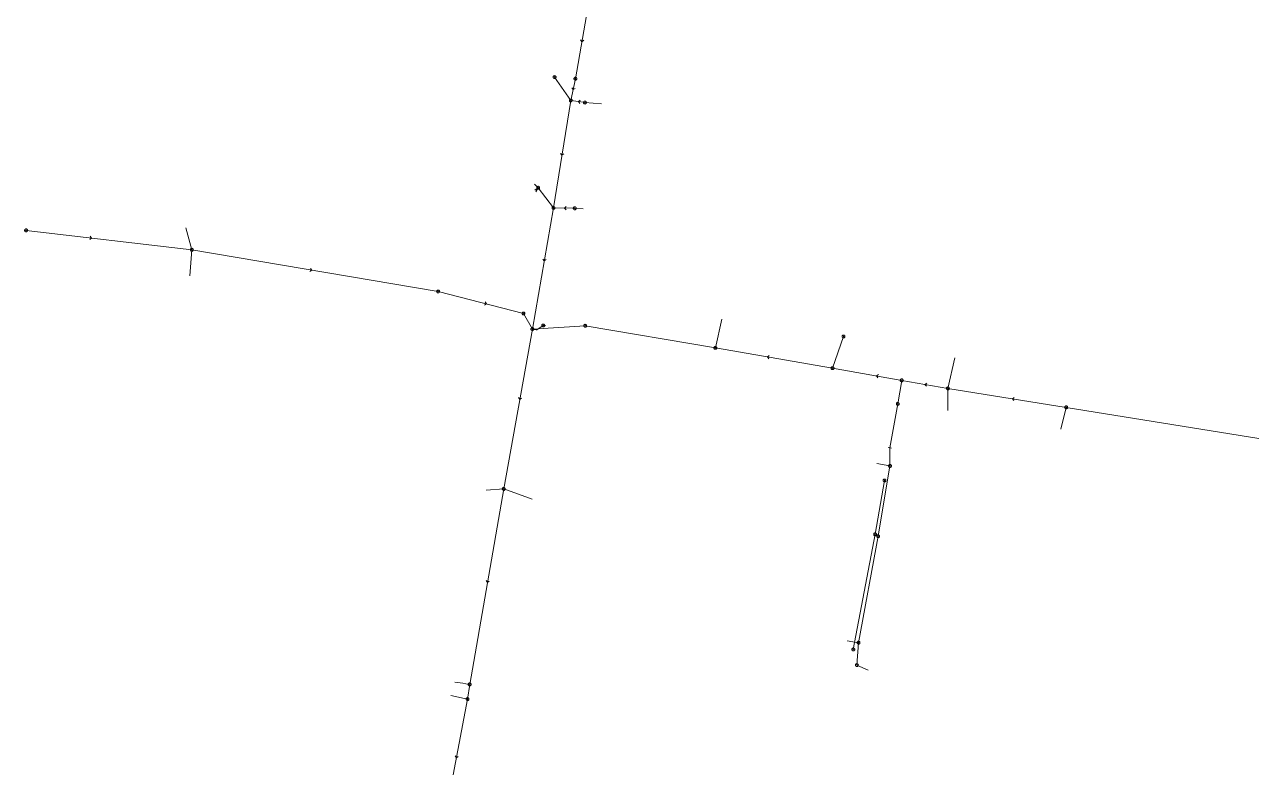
# Model space of a CAD drawing. Header units: metres. Extents: x 25504150 to 25508618, y 6694193 to 6702753.
# Drawn here: x 25505735 to 25506129.6, y 6697549.7 to 6697787.5 of the extents above; entities that cross this region are included whole.
import ezdxf

# ---------------------------------------------------------------- set-up
doc = ezdxf.new("R2010")
doc.units = ezdxf.units.M
for name, pattern in [('Sewer_node', [0]), ('Viemariputket', [0]), ('Viemarivarusteet', [0])]:
    doc.linetypes.add(name, pattern=pattern)
for name, color, linetype, lineweight in [('Sewer_node', 7, 'Sewer_node', 0), ('Viemariputket', 7, 'Viemariputket', 0), ('Viemarivarusteet', 7, 'Viemarivarusteet', 0)]:
    doc.layers.add(name, color=color, linetype=linetype, lineweight=lineweight)

msp = doc.modelspace()

# ---------------------------------------------------------------- linework, layer by layer
at = {"layer": 'Sewer_node', "color": 46, "linetype": 'Continuous', "true_color": 0x7f5f00}
msp.add_line((25506011.68, 6697652.08), (25506012.69, 6697651.91), dxfattribs=at)
at = {"layer": 'Sewer_node', "color": 46, "linetype": 'Continuous', "true_color": 0x7f5f00, "flags": 128}
for points in [[(25505913.08, 6697782.65), (25505913.53, 6697782.05), (25505914.13, 6697782.49)], [(25505910.29, 6697767.32), (25505910.71, 6697766.7), (25505911.33, 6697767.11)], [(25505913.03, 6697763.34), (25505912.44, 6697762.87), (25505912.89, 6697762.29)], [(25505906.69, 6697746.28), (25505907.14, 6697745.69), (25505907.74, 6697746.13)], [(25505908.46, 6697729.31), (25505907.94, 6697728.77), (25505908.46, 6697728.25)], [(25505755.89, 6697718.7), (25505756.48, 6697719.17), (25505756.02, 6697719.75)], [(25505901.01, 6697712.44), (25505901.46, 6697711.84), (25505902.06, 6697712.27)], [(25505826.43, 6697708.41), (25505827.03, 6697708.87), (25505826.59, 6697709.46)], [(25505882.29, 6697697.69), (25505882.93, 6697698.09), (25505882.54, 6697698.72)], [(25505973.58, 6697681.56), (25505972.98, 6697681.11), (25505973.41, 6697680.51)], [(25506008.53, 6697675.47), (25506007.93, 6697675.02), (25506008.36, 6697674.42)], [(25506024.05, 6697672.74), (25506023.44, 6697672.29), (25506023.88, 6697671.69)], [(25505893.19, 6697668.1), (25505893.64, 6697667.5), (25505894.24, 6697667.93)], [(25506052.05, 6697668.16), (25506051.46, 6697667.7), (25506051.9, 6697667.11)], [(25505882.84, 6697609.48), (25505883.28, 6697608.87), (25505883.88, 6697609.31)], [(25505872.91, 6697553.36), (25505873.35, 6697552.75), (25505873.95, 6697553.18)]]:
    msp.add_lwpolyline(points, dxfattribs=at)
for points, elevation in [([(25505905.26, 6697770.71), (25505905.25, 6697770.78), (25505905.24, 6697770.86), (25505905.21, 6697770.92), (25505905.17, 6697770.99), (25505905.12, 6697771.04), (25505905.07, 6697771.09), (25505905, 6697771.13), (25505904.94, 6697771.16), (25505904.86, 6697771.17), (25505904.79, 6697771.18), (25505904.72, 6697771.17), (25505904.64, 6697771.16), (25505904.58, 6697771.13), (25505904.51, 6697771.09), (25505904.46, 6697771.04), (25505904.41, 6697770.99), (25505904.37, 6697770.92), (25505904.34, 6697770.86), (25505904.33, 6697770.78), (25505904.32, 6697770.71), (25505904.33, 6697770.64), (25505904.34, 6697770.56), (25505904.37, 6697770.5), (25505904.41, 6697770.43), (25505904.46, 6697770.38), (25505904.51, 6697770.33), (25505904.58, 6697770.29), (25505904.64, 6697770.26), (25505904.72, 6697770.25), (25505904.79, 6697770.24), (25505904.86, 6697770.25), (25505904.94, 6697770.26), (25505905, 6697770.29), (25505905.07, 6697770.33), (25505905.12, 6697770.38), (25505905.17, 6697770.43), (25505905.21, 6697770.5), (25505905.24, 6697770.56), (25505905.25, 6697770.64)], 37.91), ([(25505911.91, 6697770.2), (25505911.9, 6697770.27), (25505911.89, 6697770.34), (25505911.86, 6697770.41), (25505911.82, 6697770.47), (25505911.78, 6697770.53), (25505911.72, 6697770.57), (25505911.66, 6697770.61), (25505911.59, 6697770.64), (25505911.52, 6697770.65), (25505911.45, 6697770.66), (25505911.38, 6697770.65), (25505911.31, 6697770.64), (25505911.24, 6697770.61), (25505911.18, 6697770.57), (25505911.12, 6697770.53), (25505911.08, 6697770.47), (25505911.04, 6697770.41), (25505911.01, 6697770.34), (25505911, 6697770.27), (25505910.99, 6697770.2), (25505911, 6697770.13), (25505911.01, 6697770.06), (25505911.04, 6697769.99), (25505911.08, 6697769.93), (25505911.12, 6697769.87), (25505911.18, 6697769.83), (25505911.24, 6697769.79), (25505911.31, 6697769.76), (25505911.38, 6697769.75), (25505911.45, 6697769.74), (25505911.52, 6697769.75), (25505911.59, 6697769.76), (25505911.66, 6697769.79), (25505911.72, 6697769.83), (25505911.78, 6697769.87), (25505911.82, 6697769.93), (25505911.86, 6697769.99), (25505911.89, 6697770.06), (25505911.9, 6697770.13)], 37.77), ([(25505910.44, 6697763.24), (25505910.43, 6697763.31), (25505910.42, 6697763.38), (25505910.39, 6697763.45), (25505910.35, 6697763.51), (25505910.31, 6697763.57), (25505910.25, 6697763.61), (25505910.19, 6697763.65), (25505910.12, 6697763.68), (25505910.05, 6697763.69), (25505909.98, 6697763.7), (25505909.91, 6697763.69), (25505909.84, 6697763.68), (25505909.77, 6697763.65), (25505909.71, 6697763.61), (25505909.65, 6697763.57), (25505909.61, 6697763.51), (25505909.57, 6697763.45), (25505909.54, 6697763.38), (25505909.53, 6697763.31), (25505909.52, 6697763.24), (25505909.53, 6697763.17), (25505909.54, 6697763.1), (25505909.57, 6697763.03), (25505909.61, 6697762.97), (25505909.65, 6697762.91), (25505909.71, 6697762.87), (25505909.77, 6697762.83), (25505909.84, 6697762.8), (25505909.91, 6697762.79), (25505909.98, 6697762.78), (25505910.05, 6697762.79), (25505910.12, 6697762.8), (25505910.19, 6697762.83), (25505910.25, 6697762.87), (25505910.31, 6697762.91), (25505910.35, 6697762.97), (25505910.39, 6697763.03), (25505910.42, 6697763.1), (25505910.43, 6697763.17)], 37.72), ([(25505914.97, 6697762.56), (25505914.96, 6697762.63), (25505914.95, 6697762.7), (25505914.92, 6697762.77), (25505914.88, 6697762.83), (25505914.84, 6697762.89), (25505914.78, 6697762.93), (25505914.72, 6697762.97), (25505914.65, 6697763), (25505914.58, 6697763.01), (25505914.51, 6697763.02), (25505914.44, 6697763.01), (25505914.37, 6697763), (25505914.3, 6697762.97), (25505914.24, 6697762.93), (25505914.18, 6697762.89), (25505914.14, 6697762.83), (25505914.1, 6697762.77), (25505914.07, 6697762.7), (25505914.06, 6697762.63), (25505914.05, 6697762.56), (25505914.06, 6697762.49), (25505914.07, 6697762.42), (25505914.1, 6697762.35), (25505914.14, 6697762.29), (25505914.18, 6697762.23), (25505914.24, 6697762.19), (25505914.3, 6697762.15), (25505914.37, 6697762.12), (25505914.44, 6697762.11), (25505914.51, 6697762.1), (25505914.58, 6697762.11), (25505914.65, 6697762.12), (25505914.72, 6697762.15), (25505914.78, 6697762.19), (25505914.84, 6697762.23), (25505914.88, 6697762.29), (25505914.92, 6697762.35), (25505914.95, 6697762.42), (25505914.96, 6697762.49)], 37.72), ([(25505900, 6697735.29), (25505899.99, 6697735.36), (25505899.98, 6697735.43), (25505899.95, 6697735.5), (25505899.91, 6697735.56), (25505899.87, 6697735.62), (25505899.81, 6697735.66), (25505899.75, 6697735.7), (25505899.68, 6697735.73), (25505899.61, 6697735.74), (25505899.54, 6697735.75), (25505899.47, 6697735.74), (25505899.4, 6697735.73), (25505899.33, 6697735.7), (25505899.27, 6697735.66), (25505899.21, 6697735.62), (25505899.17, 6697735.56), (25505899.13, 6697735.5), (25505899.1, 6697735.43), (25505899.09, 6697735.36), (25505899.08, 6697735.29), (25505899.09, 6697735.22), (25505899.1, 6697735.15), (25505899.13, 6697735.08), (25505899.17, 6697735.02), (25505899.21, 6697734.96), (25505899.27, 6697734.92), (25505899.33, 6697734.88), (25505899.4, 6697734.85), (25505899.47, 6697734.84), (25505899.54, 6697734.83), (25505899.61, 6697734.84), (25505899.68, 6697734.85), (25505899.75, 6697734.88), (25505899.81, 6697734.92), (25505899.87, 6697734.96), (25505899.91, 6697735.02), (25505899.95, 6697735.08), (25505899.98, 6697735.15), (25505899.99, 6697735.22)], 37.6), ([(25505904.88, 6697728.84), (25505904.87, 6697728.91), (25505904.86, 6697728.98), (25505904.83, 6697729.05), (25505904.79, 6697729.11), (25505904.75, 6697729.17), (25505904.69, 6697729.21), (25505904.63, 6697729.25), (25505904.56, 6697729.28), (25505904.49, 6697729.29), (25505904.42, 6697729.3), (25505904.35, 6697729.29), (25505904.28, 6697729.28), (25505904.21, 6697729.25), (25505904.15, 6697729.21), (25505904.09, 6697729.17), (25505904.05, 6697729.11), (25505904.01, 6697729.05), (25505903.98, 6697728.98), (25505903.97, 6697728.91), (25505903.96, 6697728.84), (25505903.97, 6697728.77), (25505903.98, 6697728.7), (25505904.01, 6697728.63), (25505904.05, 6697728.57), (25505904.09, 6697728.51), (25505904.15, 6697728.47), (25505904.21, 6697728.43), (25505904.28, 6697728.4), (25505904.35, 6697728.39), (25505904.42, 6697728.38), (25505904.49, 6697728.39), (25505904.56, 6697728.4), (25505904.63, 6697728.43), (25505904.69, 6697728.47), (25505904.75, 6697728.51), (25505904.79, 6697728.57), (25505904.83, 6697728.63), (25505904.86, 6697728.7), (25505904.87, 6697728.77)], 37.69), ([(25505911.72, 6697728.71), (25505911.71, 6697728.78), (25505911.7, 6697728.86), (25505911.67, 6697728.92), (25505911.63, 6697728.99), (25505911.58, 6697729.04), (25505911.53, 6697729.09), (25505911.46, 6697729.13), (25505911.4, 6697729.16), (25505911.32, 6697729.17), (25505911.25, 6697729.18), (25505911.18, 6697729.17), (25505911.1, 6697729.16), (25505911.04, 6697729.13), (25505910.97, 6697729.09), (25505910.92, 6697729.04), (25505910.87, 6697728.99), (25505910.83, 6697728.92), (25505910.8, 6697728.86), (25505910.79, 6697728.78), (25505910.78, 6697728.71), (25505910.79, 6697728.64), (25505910.8, 6697728.56), (25505910.83, 6697728.5), (25505910.87, 6697728.43), (25505910.92, 6697728.38), (25505910.97, 6697728.33), (25505911.04, 6697728.29), (25505911.1, 6697728.26), (25505911.18, 6697728.25), (25505911.25, 6697728.24), (25505911.32, 6697728.25), (25505911.4, 6697728.26), (25505911.46, 6697728.29), (25505911.53, 6697728.33), (25505911.58, 6697728.38), (25505911.63, 6697728.43), (25505911.67, 6697728.5), (25505911.7, 6697728.56), (25505911.71, 6697728.64)], 37.72), ([(25505735.94, 6697721.63), (25505735.93, 6697721.7), (25505735.92, 6697721.77), (25505735.89, 6697721.84), (25505735.85, 6697721.9), (25505735.81, 6697721.96), (25505735.75, 6697722), (25505735.69, 6697722.04), (25505735.62, 6697722.07), (25505735.55, 6697722.08), (25505735.48, 6697722.09), (25505735.41, 6697722.08), (25505735.34, 6697722.07), (25505735.27, 6697722.04), (25505735.21, 6697722), (25505735.15, 6697721.96), (25505735.11, 6697721.9), (25505735.07, 6697721.84), (25505735.04, 6697721.77), (25505735.03, 6697721.7), (25505735.02, 6697721.63), (25505735.03, 6697721.56), (25505735.04, 6697721.49), (25505735.07, 6697721.42), (25505735.11, 6697721.36), (25505735.15, 6697721.3), (25505735.21, 6697721.26), (25505735.27, 6697721.22), (25505735.34, 6697721.19), (25505735.41, 6697721.18), (25505735.48, 6697721.17), (25505735.55, 6697721.18), (25505735.62, 6697721.19), (25505735.69, 6697721.22), (25505735.75, 6697721.26), (25505735.81, 6697721.3), (25505735.85, 6697721.36), (25505735.89, 6697721.42), (25505735.92, 6697721.49), (25505735.93, 6697721.56)], 37.3), ([(25505789.04, 6697715.42), (25505789.03, 6697715.49), (25505789.02, 6697715.56), (25505788.99, 6697715.63), (25505788.95, 6697715.69), (25505788.91, 6697715.75), (25505788.85, 6697715.79), (25505788.79, 6697715.83), (25505788.72, 6697715.86), (25505788.65, 6697715.87), (25505788.58, 6697715.88), (25505788.51, 6697715.87), (25505788.44, 6697715.86), (25505788.37, 6697715.83), (25505788.31, 6697715.79), (25505788.25, 6697715.75), (25505788.21, 6697715.69), (25505788.17, 6697715.63), (25505788.14, 6697715.56), (25505788.13, 6697715.49), (25505788.12, 6697715.42), (25505788.13, 6697715.35), (25505788.14, 6697715.28), (25505788.17, 6697715.21), (25505788.21, 6697715.15), (25505788.25, 6697715.09), (25505788.31, 6697715.05), (25505788.37, 6697715.01), (25505788.44, 6697714.98), (25505788.51, 6697714.97), (25505788.58, 6697714.96), (25505788.65, 6697714.97), (25505788.72, 6697714.98), (25505788.79, 6697715.01), (25505788.85, 6697715.05), (25505788.91, 6697715.09), (25505788.95, 6697715.15), (25505788.99, 6697715.21), (25505789.02, 6697715.28), (25505789.03, 6697715.35)], 37.61), ([(25505898.13, 6697690.03), (25505898.12, 6697690.1), (25505898.11, 6697690.17), (25505898.08, 6697690.24), (25505898.04, 6697690.3), (25505898, 6697690.36), (25505897.94, 6697690.4), (25505897.88, 6697690.44), (25505897.81, 6697690.47), (25505897.74, 6697690.48), (25505897.67, 6697690.49), (25505897.6, 6697690.48), (25505897.53, 6697690.47), (25505897.46, 6697690.44), (25505897.4, 6697690.4), (25505897.34, 6697690.36), (25505897.3, 6697690.3), (25505897.26, 6697690.24), (25505897.23, 6697690.17), (25505897.22, 6697690.1), (25505897.21, 6697690.03), (25505897.22, 6697689.96), (25505897.23, 6697689.89), (25505897.26, 6697689.82), (25505897.3, 6697689.76), (25505897.34, 6697689.7), (25505897.4, 6697689.66), (25505897.46, 6697689.62), (25505897.53, 6697689.59), (25505897.6, 6697689.58), (25505897.67, 6697689.57), (25505897.74, 6697689.58), (25505897.81, 6697689.59), (25505897.88, 6697689.62), (25505897.94, 6697689.66), (25505898, 6697689.7), (25505898.04, 6697689.76), (25505898.08, 6697689.82), (25505898.11, 6697689.89), (25505898.12, 6697689.96)], 37.43), ([(25505901.6, 6697691.17), (25505901.59, 6697691.24), (25505901.58, 6697691.31), (25505901.55, 6697691.38), (25505901.51, 6697691.44), (25505901.47, 6697691.5), (25505901.41, 6697691.54), (25505901.35, 6697691.58), (25505901.28, 6697691.61), (25505901.21, 6697691.62), (25505901.14, 6697691.63), (25505901.07, 6697691.62), (25505901, 6697691.61), (25505900.93, 6697691.58), (25505900.87, 6697691.54), (25505900.81, 6697691.5), (25505900.77, 6697691.44), (25505900.73, 6697691.38), (25505900.7, 6697691.31), (25505900.69, 6697691.24), (25505900.68, 6697691.17), (25505900.69, 6697691.1), (25505900.7, 6697691.03), (25505900.73, 6697690.96), (25505900.77, 6697690.9), (25505900.81, 6697690.84), (25505900.87, 6697690.8), (25505900.93, 6697690.76), (25505901, 6697690.73), (25505901.07, 6697690.72), (25505901.14, 6697690.71), (25505901.21, 6697690.72), (25505901.28, 6697690.73), (25505901.35, 6697690.76), (25505901.41, 6697690.8), (25505901.47, 6697690.84), (25505901.51, 6697690.9), (25505901.55, 6697690.96), (25505901.58, 6697691.03), (25505901.59, 6697691.1)], 37.65), ([(25505915.06, 6697691.08), (25505915.05, 6697691.15), (25505915.04, 6697691.22), (25505915.01, 6697691.29), (25505914.97, 6697691.35), (25505914.93, 6697691.41), (25505914.87, 6697691.45), (25505914.81, 6697691.49), (25505914.74, 6697691.52), (25505914.67, 6697691.53), (25505914.6, 6697691.54), (25505914.53, 6697691.53), (25505914.46, 6697691.52), (25505914.39, 6697691.49), (25505914.33, 6697691.45), (25505914.27, 6697691.41), (25505914.23, 6697691.35), (25505914.19, 6697691.29), (25505914.16, 6697691.22), (25505914.15, 6697691.15), (25505914.14, 6697691.08), (25505914.15, 6697691.01), (25505914.16, 6697690.94), (25505914.19, 6697690.87), (25505914.23, 6697690.81), (25505914.27, 6697690.75), (25505914.33, 6697690.71), (25505914.39, 6697690.67), (25505914.46, 6697690.64), (25505914.53, 6697690.63), (25505914.6, 6697690.62), (25505914.67, 6697690.63), (25505914.74, 6697690.64), (25505914.81, 6697690.67), (25505914.87, 6697690.71), (25505914.93, 6697690.75), (25505914.97, 6697690.81), (25505915.01, 6697690.87), (25505915.04, 6697690.94), (25505915.05, 6697691.01)], 37.53), ([(25505956.75, 6697684), (25505956.74, 6697684.07), (25505956.73, 6697684.14), (25505956.7, 6697684.21), (25505956.66, 6697684.27), (25505956.62, 6697684.33), (25505956.56, 6697684.37), (25505956.5, 6697684.41), (25505956.43, 6697684.44), (25505956.36, 6697684.45), (25505956.29, 6697684.46), (25505956.22, 6697684.45), (25505956.15, 6697684.44), (25505956.08, 6697684.41), (25505956.02, 6697684.37), (25505955.96, 6697684.33), (25505955.92, 6697684.27), (25505955.88, 6697684.21), (25505955.85, 6697684.14), (25505955.84, 6697684.07), (25505955.83, 6697684), (25505955.84, 6697683.93), (25505955.85, 6697683.86), (25505955.88, 6697683.79), (25505955.92, 6697683.73), (25505955.96, 6697683.67), (25505956.02, 6697683.63), (25505956.08, 6697683.59), (25505956.15, 6697683.56), (25505956.22, 6697683.55), (25505956.29, 6697683.54), (25505956.36, 6697683.55), (25505956.43, 6697683.56), (25505956.5, 6697683.59), (25505956.56, 6697683.63), (25505956.62, 6697683.67), (25505956.66, 6697683.73), (25505956.7, 6697683.79), (25505956.73, 6697683.86), (25505956.74, 6697683.93)], 37.78), ([(25506031.23, 6697671.01), (25506031.22, 6697671.08), (25506031.21, 6697671.15), (25506031.18, 6697671.22), (25506031.14, 6697671.28), (25506031.1, 6697671.34), (25506031.04, 6697671.38), (25506030.98, 6697671.42), (25506030.91, 6697671.45), (25506030.84, 6697671.46), (25506030.77, 6697671.47), (25506030.7, 6697671.46), (25506030.63, 6697671.45), (25506030.56, 6697671.42), (25506030.5, 6697671.38), (25506030.44, 6697671.34), (25506030.4, 6697671.28), (25506030.36, 6697671.22), (25506030.33, 6697671.15), (25506030.32, 6697671.08), (25506030.31, 6697671.01), (25506030.32, 6697670.94), (25506030.33, 6697670.87), (25506030.36, 6697670.8), (25506030.4, 6697670.74), (25506030.44, 6697670.68), (25506030.5, 6697670.64), (25506030.56, 6697670.6), (25506030.63, 6697670.57), (25506030.7, 6697670.56), (25506030.77, 6697670.55), (25506030.84, 6697670.56), (25506030.91, 6697670.57), (25506030.98, 6697670.6), (25506031.04, 6697670.64), (25506031.1, 6697670.68), (25506031.14, 6697670.74), (25506031.18, 6697670.8), (25506031.21, 6697670.87), (25506031.22, 6697670.94)], 38.22), ([(25506015.2, 6697666.06), (25506015.19, 6697666.13), (25506015.18, 6697666.2), (25506015.15, 6697666.27), (25506015.11, 6697666.33), (25506015.07, 6697666.39), (25506015.01, 6697666.43), (25506014.95, 6697666.47), (25506014.88, 6697666.5), (25506014.81, 6697666.51), (25506014.74, 6697666.52), (25506014.67, 6697666.51), (25506014.6, 6697666.5), (25506014.53, 6697666.47), (25506014.47, 6697666.43), (25506014.41, 6697666.39), (25506014.37, 6697666.33), (25506014.33, 6697666.27), (25506014.3, 6697666.2), (25506014.29, 6697666.13), (25506014.28, 6697666.06), (25506014.29, 6697665.99), (25506014.3, 6697665.92), (25506014.33, 6697665.85), (25506014.37, 6697665.79), (25506014.41, 6697665.73), (25506014.47, 6697665.69), (25506014.53, 6697665.65), (25506014.6, 6697665.62), (25506014.67, 6697665.61), (25506014.74, 6697665.6), (25506014.81, 6697665.61), (25506014.88, 6697665.62), (25506014.95, 6697665.65), (25506015.01, 6697665.69), (25506015.07, 6697665.73), (25506015.11, 6697665.79), (25506015.15, 6697665.85), (25506015.18, 6697665.92), (25506015.19, 6697665.99)], 38.26), ([(25506069.14, 6697664.95), (25506069.13, 6697665.02), (25506069.12, 6697665.09), (25506069.09, 6697665.16), (25506069.05, 6697665.22), (25506069.01, 6697665.28), (25506068.95, 6697665.32), (25506068.89, 6697665.36), (25506068.82, 6697665.39), (25506068.75, 6697665.4), (25506068.68, 6697665.41), (25506068.61, 6697665.4), (25506068.54, 6697665.39), (25506068.47, 6697665.36), (25506068.41, 6697665.32), (25506068.35, 6697665.28), (25506068.31, 6697665.22), (25506068.27, 6697665.16), (25506068.24, 6697665.09), (25506068.23, 6697665.02), (25506068.22, 6697664.95), (25506068.23, 6697664.88), (25506068.24, 6697664.81), (25506068.27, 6697664.74), (25506068.31, 6697664.68), (25506068.35, 6697664.62), (25506068.41, 6697664.58), (25506068.47, 6697664.54), (25506068.54, 6697664.51), (25506068.61, 6697664.5), (25506068.68, 6697664.49), (25506068.75, 6697664.5), (25506068.82, 6697664.51), (25506068.89, 6697664.54), (25506068.95, 6697664.58), (25506069.01, 6697664.62), (25506069.05, 6697664.68), (25506069.09, 6697664.74), (25506069.12, 6697664.81), (25506069.13, 6697664.88)], 39.05), ([(25506012.69, 6697646.19), (25506012.68, 6697646.26), (25506012.67, 6697646.33), (25506012.64, 6697646.4), (25506012.6, 6697646.46), (25506012.56, 6697646.52), (25506012.5, 6697646.56), (25506012.44, 6697646.6), (25506012.37, 6697646.63), (25506012.3, 6697646.64), (25506012.23, 6697646.65), (25506012.16, 6697646.64), (25506012.09, 6697646.63), (25506012.02, 6697646.6), (25506011.96, 6697646.56), (25506011.9, 6697646.52), (25506011.86, 6697646.46), (25506011.82, 6697646.4), (25506011.79, 6697646.33), (25506011.78, 6697646.26), (25506011.77, 6697646.19), (25506011.78, 6697646.12), (25506011.79, 6697646.05), (25506011.82, 6697645.98), (25506011.86, 6697645.92), (25506011.9, 6697645.86), (25506011.96, 6697645.82), (25506012.02, 6697645.78), (25506012.09, 6697645.75), (25506012.16, 6697645.74), (25506012.23, 6697645.73), (25506012.3, 6697645.74), (25506012.37, 6697645.75), (25506012.44, 6697645.78), (25506012.5, 6697645.82), (25506012.56, 6697645.86), (25506012.6, 6697645.92), (25506012.64, 6697645.98), (25506012.67, 6697646.05), (25506012.68, 6697646.12)], 38.6), ([(25505888.97, 6697638.82), (25505888.96, 6697638.89), (25505888.95, 6697638.97), (25505888.92, 6697639.03), (25505888.88, 6697639.1), (25505888.83, 6697639.15), (25505888.78, 6697639.2), (25505888.71, 6697639.24), (25505888.65, 6697639.27), (25505888.57, 6697639.28), (25505888.5, 6697639.29), (25505888.43, 6697639.28), (25505888.35, 6697639.27), (25505888.29, 6697639.24), (25505888.22, 6697639.2), (25505888.17, 6697639.15), (25505888.12, 6697639.1), (25505888.08, 6697639.03), (25505888.05, 6697638.97), (25505888.04, 6697638.89), (25505888.03, 6697638.82), (25505888.04, 6697638.75), (25505888.05, 6697638.67), (25505888.08, 6697638.61), (25505888.12, 6697638.54), (25505888.17, 6697638.49), (25505888.22, 6697638.44), (25505888.29, 6697638.4), (25505888.35, 6697638.37), (25505888.43, 6697638.36), (25505888.5, 6697638.35), (25505888.57, 6697638.36), (25505888.65, 6697638.37), (25505888.71, 6697638.4), (25505888.78, 6697638.44), (25505888.83, 6697638.49), (25505888.88, 6697638.54), (25505888.92, 6697638.61), (25505888.95, 6697638.67), (25505888.96, 6697638.75)], 37.33), ([(25506008.9, 6697623.68), (25506008.89, 6697623.75), (25506008.88, 6697623.82), (25506008.85, 6697623.89), (25506008.81, 6697623.95), (25506008.77, 6697624.01), (25506008.71, 6697624.05), (25506008.65, 6697624.09), (25506008.58, 6697624.12), (25506008.51, 6697624.13), (25506008.44, 6697624.14), (25506008.37, 6697624.13), (25506008.3, 6697624.12), (25506008.23, 6697624.09), (25506008.17, 6697624.05), (25506008.11, 6697624.01), (25506008.07, 6697623.95), (25506008.03, 6697623.89), (25506008, 6697623.82), (25506007.99, 6697623.75), (25506007.98, 6697623.68), (25506007.99, 6697623.61), (25506008, 6697623.54), (25506008.03, 6697623.47), (25506008.07, 6697623.41), (25506008.11, 6697623.35), (25506008.17, 6697623.31), (25506008.23, 6697623.27), (25506008.3, 6697623.24), (25506008.37, 6697623.23), (25506008.44, 6697623.22), (25506008.51, 6697623.23), (25506008.58, 6697623.24), (25506008.65, 6697623.27), (25506008.71, 6697623.31), (25506008.77, 6697623.35), (25506008.81, 6697623.41), (25506008.85, 6697623.47), (25506008.88, 6697623.54), (25506008.89, 6697623.61)], 38.7), ([(25506002.61, 6697589.59), (25506002.6, 6697589.66), (25506002.59, 6697589.73), (25506002.56, 6697589.8), (25506002.52, 6697589.86), (25506002.48, 6697589.92), (25506002.42, 6697589.96), (25506002.36, 6697590), (25506002.29, 6697590.03), (25506002.22, 6697590.04), (25506002.15, 6697590.05), (25506002.08, 6697590.04), (25506002.01, 6697590.03), (25506001.94, 6697590), (25506001.88, 6697589.96), (25506001.82, 6697589.92), (25506001.78, 6697589.86), (25506001.74, 6697589.8), (25506001.71, 6697589.73), (25506001.7, 6697589.66), (25506001.69, 6697589.59), (25506001.7, 6697589.52), (25506001.71, 6697589.45), (25506001.74, 6697589.38), (25506001.78, 6697589.32), (25506001.82, 6697589.26), (25506001.88, 6697589.22), (25506001.94, 6697589.18), (25506002.01, 6697589.15), (25506002.08, 6697589.14), (25506002.15, 6697589.13), (25506002.22, 6697589.14), (25506002.29, 6697589.15), (25506002.36, 6697589.18), (25506002.42, 6697589.22), (25506002.48, 6697589.26), (25506002.52, 6697589.32), (25506002.56, 6697589.38), (25506002.59, 6697589.45), (25506002.6, 6697589.52)], 38.97), ([(25506002.1, 6697582.41), (25506002.09, 6697582.48), (25506002.08, 6697582.55), (25506002.05, 6697582.62), (25506002.01, 6697582.68), (25506001.97, 6697582.74), (25506001.91, 6697582.78), (25506001.85, 6697582.82), (25506001.78, 6697582.85), (25506001.71, 6697582.86), (25506001.64, 6697582.87), (25506001.57, 6697582.86), (25506001.5, 6697582.85), (25506001.43, 6697582.82), (25506001.37, 6697582.78), (25506001.31, 6697582.74), (25506001.27, 6697582.68), (25506001.23, 6697582.62), (25506001.2, 6697582.55), (25506001.19, 6697582.48), (25506001.18, 6697582.41), (25506001.19, 6697582.34), (25506001.2, 6697582.27), (25506001.23, 6697582.2), (25506001.27, 6697582.14), (25506001.31, 6697582.08), (25506001.37, 6697582.04), (25506001.43, 6697582), (25506001.5, 6697581.97), (25506001.57, 6697581.96), (25506001.64, 6697581.95), (25506001.71, 6697581.96), (25506001.78, 6697581.97), (25506001.85, 6697582), (25506001.91, 6697582.04), (25506001.97, 6697582.08), (25506002.01, 6697582.14), (25506002.05, 6697582.2), (25506002.08, 6697582.27), (25506002.09, 6697582.34)], 38.96), ([(25505878.05, 6697576.23), (25505878.04, 6697576.3), (25505878.03, 6697576.37), (25505878, 6697576.44), (25505877.96, 6697576.5), (25505877.92, 6697576.56), (25505877.86, 6697576.6), (25505877.8, 6697576.64), (25505877.73, 6697576.67), (25505877.66, 6697576.68), (25505877.59, 6697576.69), (25505877.52, 6697576.68), (25505877.45, 6697576.67), (25505877.38, 6697576.64), (25505877.32, 6697576.6), (25505877.26, 6697576.56), (25505877.22, 6697576.5), (25505877.18, 6697576.44), (25505877.15, 6697576.37), (25505877.14, 6697576.3), (25505877.13, 6697576.23), (25505877.14, 6697576.16), (25505877.15, 6697576.09), (25505877.18, 6697576.02), (25505877.22, 6697575.96), (25505877.26, 6697575.9), (25505877.32, 6697575.86), (25505877.38, 6697575.82), (25505877.45, 6697575.79), (25505877.52, 6697575.78), (25505877.59, 6697575.77), (25505877.66, 6697575.78), (25505877.73, 6697575.79), (25505877.8, 6697575.82), (25505877.86, 6697575.86), (25505877.92, 6697575.9), (25505877.96, 6697575.96), (25505878, 6697576.02), (25505878.03, 6697576.09), (25505878.04, 6697576.16)], 37.12), ([(25505877.36, 6697571.52), (25505877.35, 6697571.59), (25505877.34, 6697571.66), (25505877.31, 6697571.73), (25505877.27, 6697571.79), (25505877.23, 6697571.85), (25505877.17, 6697571.89), (25505877.11, 6697571.93), (25505877.04, 6697571.96), (25505876.97, 6697571.97), (25505876.9, 6697571.98), (25505876.83, 6697571.97), (25505876.76, 6697571.96), (25505876.69, 6697571.93), (25505876.63, 6697571.89), (25505876.57, 6697571.85), (25505876.53, 6697571.79), (25505876.49, 6697571.73), (25505876.46, 6697571.66), (25505876.45, 6697571.59), (25505876.44, 6697571.52), (25505876.45, 6697571.45), (25505876.46, 6697571.38), (25505876.49, 6697571.31), (25505876.53, 6697571.25), (25505876.57, 6697571.19), (25505876.63, 6697571.15), (25505876.69, 6697571.11), (25505876.76, 6697571.08), (25505876.83, 6697571.07), (25505876.9, 6697571.06), (25505876.97, 6697571.07), (25505877.04, 6697571.08), (25505877.11, 6697571.11), (25505877.17, 6697571.15), (25505877.23, 6697571.19), (25505877.27, 6697571.25), (25505877.31, 6697571.31), (25505877.34, 6697571.38), (25505877.35, 6697571.45)], 37.19)]:
    msp.add_lwpolyline(points, close=True, dxfattribs=dict(at, elevation=elevation))
for points in [[(25505867.95, 6697702.06), (25505867.94, 6697702.13), (25505867.93, 6697702.2), (25505867.9, 6697702.27), (25505867.86, 6697702.33), (25505867.82, 6697702.39), (25505867.76, 6697702.43), (25505867.7, 6697702.47), (25505867.63, 6697702.5), (25505867.56, 6697702.51), (25505867.49, 6697702.52), (25505867.42, 6697702.51), (25505867.35, 6697702.5), (25505867.28, 6697702.47), (25505867.22, 6697702.43), (25505867.16, 6697702.39), (25505867.12, 6697702.33), (25505867.08, 6697702.27), (25505867.05, 6697702.2), (25505867.04, 6697702.13), (25505867.03, 6697702.06), (25505867.04, 6697701.99), (25505867.05, 6697701.92), (25505867.08, 6697701.85), (25505867.12, 6697701.79), (25505867.16, 6697701.73), (25505867.22, 6697701.69), (25505867.28, 6697701.65), (25505867.35, 6697701.62), (25505867.42, 6697701.61), (25505867.49, 6697701.6), (25505867.56, 6697701.61), (25505867.63, 6697701.62), (25505867.7, 6697701.65), (25505867.76, 6697701.69), (25505867.82, 6697701.73), (25505867.86, 6697701.79), (25505867.9, 6697701.85), (25505867.93, 6697701.92), (25505867.94, 6697701.99)], [(25505895.29, 6697695.02), (25505895.28, 6697695.09), (25505895.27, 6697695.16), (25505895.24, 6697695.23), (25505895.2, 6697695.29), (25505895.16, 6697695.35), (25505895.1, 6697695.39), (25505895.04, 6697695.43), (25505894.97, 6697695.46), (25505894.9, 6697695.47), (25505894.83, 6697695.48), (25505894.76, 6697695.47), (25505894.69, 6697695.46), (25505894.62, 6697695.43), (25505894.56, 6697695.39), (25505894.5, 6697695.35), (25505894.46, 6697695.29), (25505894.42, 6697695.23), (25505894.39, 6697695.16), (25505894.38, 6697695.09), (25505894.37, 6697695.02), (25505894.38, 6697694.95), (25505894.39, 6697694.88), (25505894.42, 6697694.81), (25505894.46, 6697694.75), (25505894.5, 6697694.69), (25505894.56, 6697694.65), (25505894.62, 6697694.61), (25505894.69, 6697694.58), (25505894.76, 6697694.57), (25505894.83, 6697694.56), (25505894.9, 6697694.57), (25505894.97, 6697694.58), (25505895.04, 6697694.61), (25505895.1, 6697694.65), (25505895.16, 6697694.69), (25505895.2, 6697694.75), (25505895.24, 6697694.81), (25505895.27, 6697694.88), (25505895.28, 6697694.95)], [(25505997.81, 6697687.66), (25505997.8, 6697687.73), (25505997.79, 6697687.8), (25505997.76, 6697687.87), (25505997.72, 6697687.93), (25505997.68, 6697687.99), (25505997.62, 6697688.03), (25505997.56, 6697688.07), (25505997.49, 6697688.1), (25505997.42, 6697688.11), (25505997.35, 6697688.12), (25505997.28, 6697688.11), (25505997.21, 6697688.1), (25505997.14, 6697688.07), (25505997.08, 6697688.03), (25505997.02, 6697687.99), (25505996.98, 6697687.93), (25505996.94, 6697687.87), (25505996.91, 6697687.8), (25505996.9, 6697687.73), (25505996.89, 6697687.66), (25505996.9, 6697687.59), (25505996.91, 6697687.52), (25505996.94, 6697687.45), (25505996.98, 6697687.39), (25505997.02, 6697687.33), (25505997.08, 6697687.29), (25505997.14, 6697687.25), (25505997.21, 6697687.22), (25505997.28, 6697687.21), (25505997.35, 6697687.2), (25505997.42, 6697687.21), (25505997.49, 6697687.22), (25505997.56, 6697687.25), (25505997.62, 6697687.29), (25505997.68, 6697687.33), (25505997.72, 6697687.39), (25505997.76, 6697687.45), (25505997.79, 6697687.52), (25505997.8, 6697687.59)], [(25505994.3, 6697677.5), (25505994.29, 6697677.57), (25505994.28, 6697677.65), (25505994.25, 6697677.71), (25505994.21, 6697677.78), (25505994.16, 6697677.83), (25505994.11, 6697677.88), (25505994.04, 6697677.92), (25505993.98, 6697677.95), (25505993.9, 6697677.96), (25505993.83, 6697677.97), (25505993.76, 6697677.96), (25505993.68, 6697677.95), (25505993.62, 6697677.92), (25505993.55, 6697677.88), (25505993.5, 6697677.83), (25505993.45, 6697677.78), (25505993.41, 6697677.71), (25505993.38, 6697677.65), (25505993.37, 6697677.57), (25505993.36, 6697677.5), (25505993.37, 6697677.43), (25505993.38, 6697677.35), (25505993.41, 6697677.29), (25505993.45, 6697677.22), (25505993.5, 6697677.17), (25505993.55, 6697677.12), (25505993.62, 6697677.08), (25505993.68, 6697677.05), (25505993.76, 6697677.04), (25505993.83, 6697677.03), (25505993.9, 6697677.04), (25505993.98, 6697677.05), (25505994.04, 6697677.08), (25505994.11, 6697677.12), (25505994.16, 6697677.17), (25505994.21, 6697677.22), (25505994.25, 6697677.29), (25505994.28, 6697677.35), (25505994.29, 6697677.43)], [(25506016.44, 6697673.6), (25506016.43, 6697673.67), (25506016.42, 6697673.74), (25506016.39, 6697673.81), (25506016.35, 6697673.87), (25506016.31, 6697673.93), (25506016.25, 6697673.97), (25506016.19, 6697674.01), (25506016.12, 6697674.04), (25506016.05, 6697674.05), (25506015.98, 6697674.06), (25506015.91, 6697674.05), (25506015.84, 6697674.04), (25506015.77, 6697674.01), (25506015.71, 6697673.97), (25506015.65, 6697673.93), (25506015.61, 6697673.87), (25506015.57, 6697673.81), (25506015.54, 6697673.74), (25506015.53, 6697673.67), (25506015.52, 6697673.6), (25506015.53, 6697673.53), (25506015.54, 6697673.46), (25506015.57, 6697673.39), (25506015.61, 6697673.33), (25506015.65, 6697673.27), (25506015.71, 6697673.23), (25506015.77, 6697673.19), (25506015.84, 6697673.16), (25506015.91, 6697673.15), (25506015.98, 6697673.14), (25506016.05, 6697673.15), (25506016.12, 6697673.16), (25506016.19, 6697673.19), (25506016.25, 6697673.23), (25506016.31, 6697673.27), (25506016.35, 6697673.33), (25506016.39, 6697673.39), (25506016.42, 6697673.46), (25506016.43, 6697673.53)]]:
    msp.add_lwpolyline(points, close=True, dxfattribs=at)
at = {"layer": 'Sewer_node', "color": 252, "linetype": 'Continuous', "lineweight": 9, "true_color": 0x848484, "flags": 128}
for points in [[(25506010.94, 6697641.54), (25506010.93, 6697641.61), (25506010.92, 6697641.68), (25506010.89, 6697641.75), (25506010.85, 6697641.81), (25506010.81, 6697641.87), (25506010.75, 6697641.91), (25506010.69, 6697641.95), (25506010.62, 6697641.98), (25506010.55, 6697641.99), (25506010.48, 6697642), (25506010.41, 6697641.99), (25506010.34, 6697641.98), (25506010.27, 6697641.95), (25506010.21, 6697641.91), (25506010.15, 6697641.87), (25506010.11, 6697641.81), (25506010.07, 6697641.75), (25506010.04, 6697641.68), (25506010.03, 6697641.61), (25506010.02, 6697641.54), (25506010.03, 6697641.47), (25506010.04, 6697641.4), (25506010.07, 6697641.33), (25506010.11, 6697641.27), (25506010.15, 6697641.21), (25506010.21, 6697641.17), (25506010.27, 6697641.13), (25506010.34, 6697641.1), (25506010.41, 6697641.09), (25506010.48, 6697641.08), (25506010.55, 6697641.09), (25506010.62, 6697641.1), (25506010.69, 6697641.13), (25506010.75, 6697641.17), (25506010.81, 6697641.21), (25506010.85, 6697641.27), (25506010.89, 6697641.33), (25506010.92, 6697641.4), (25506010.93, 6697641.47)], [(25506007.93, 6697624.29), (25506007.92, 6697624.36), (25506007.91, 6697624.43), (25506007.88, 6697624.5), (25506007.84, 6697624.56), (25506007.8, 6697624.62), (25506007.74, 6697624.66), (25506007.68, 6697624.7), (25506007.61, 6697624.73), (25506007.54, 6697624.74), (25506007.47, 6697624.75), (25506007.4, 6697624.74), (25506007.33, 6697624.73), (25506007.26, 6697624.7), (25506007.2, 6697624.66), (25506007.14, 6697624.62), (25506007.1, 6697624.56), (25506007.06, 6697624.5), (25506007.03, 6697624.43), (25506007.02, 6697624.36), (25506007.01, 6697624.29), (25506007.02, 6697624.22), (25506007.03, 6697624.15), (25506007.06, 6697624.08), (25506007.1, 6697624.02), (25506007.14, 6697623.96), (25506007.2, 6697623.92), (25506007.26, 6697623.88), (25506007.33, 6697623.85), (25506007.4, 6697623.84), (25506007.47, 6697623.83), (25506007.54, 6697623.84), (25506007.61, 6697623.85), (25506007.68, 6697623.88), (25506007.74, 6697623.92), (25506007.8, 6697623.96), (25506007.84, 6697624.02), (25506007.88, 6697624.08), (25506007.91, 6697624.15), (25506007.92, 6697624.22)], [(25506000.94, 6697587.41), (25506000.93, 6697587.48), (25506000.92, 6697587.55), (25506000.89, 6697587.62), (25506000.85, 6697587.68), (25506000.81, 6697587.74), (25506000.75, 6697587.78), (25506000.69, 6697587.82), (25506000.62, 6697587.85), (25506000.55, 6697587.86), (25506000.48, 6697587.87), (25506000.41, 6697587.86), (25506000.34, 6697587.85), (25506000.27, 6697587.82), (25506000.21, 6697587.78), (25506000.15, 6697587.74), (25506000.11, 6697587.68), (25506000.07, 6697587.62), (25506000.04, 6697587.55), (25506000.03, 6697587.48), (25506000.02, 6697587.41), (25506000.03, 6697587.34), (25506000.04, 6697587.27), (25506000.07, 6697587.2), (25506000.11, 6697587.14), (25506000.15, 6697587.08), (25506000.21, 6697587.04), (25506000.27, 6697587), (25506000.34, 6697586.97), (25506000.41, 6697586.96), (25506000.48, 6697586.95), (25506000.55, 6697586.96), (25506000.62, 6697586.97), (25506000.69, 6697587), (25506000.75, 6697587.04), (25506000.81, 6697587.08), (25506000.85, 6697587.14), (25506000.89, 6697587.2), (25506000.92, 6697587.27), (25506000.93, 6697587.34)]]:
    msp.add_lwpolyline(points, close=True, dxfattribs=at)
at = {"layer": 'Viemariputket', "color": 1, "linetype": 'Continuous', "lineweight": 15}
for p, q in [((25505911.45, 6697770.2), (25505916.28, 6697797.75)), ((25505909.98, 6697763.24), (25505904.79, 6697770.71)), ((25505911.45, 6697770.2), (25505909.98, 6697763.24)), ((25505904.42, 6697728.84), (25505909.98, 6697763.24)), ((25505914.51, 6697762.56), (25505919.77, 6697762.12)), ((25505899.54, 6697735.29, 35.78), (25505898.33, 6697736.44)), ((25505899.54, 6697735.29, 35.66), (25505898.41, 6697734.5)), ((25505899.54, 6697735.29, 35.7), (25505898.76, 6697733.92)), ((25505904.42, 6697728.84, 34.59), (25505899.54, 6697735.29, 35.24)), ((25505897.67, 6697690.03), (25505904.42, 6697728.84)), ((25505904.42, 6697728.84), (25505911.25, 6697728.71)), ((25505911.25, 6697728.71), (25505913.9, 6697728.57)), ((25505735.48, 6697721.63, 35.93), (25505788.58, 6697715.42, 35.63)), ((25505788.58, 6697715.42, 35.74), (25505786.71, 6697722.44)), ((25505788.58, 6697715.42, 35.66), (25505787.94, 6697707.08)), ((25505867.49, 6697702.06, 35.02), (25505788.58, 6697715.42, 35.5)), ((25505894.83, 6697695.02), (25505867.49, 6697702.06)), ((25505897.67, 6697690.03), (25505894.83, 6697695.02)), ((25505956.29, 6697684, 36.89), (25505958.4, 6697693.2)), ((25505888.5, 6697638.82), (25505897.67, 6697690.03)), ((25505897.67, 6697690.03), (25505914.6, 6697691.08)), ((25505901.14, 6697691.17), (25505901.95, 6697691.06)), ((25505914.6, 6697691.08), (25505956.29, 6697684)), ((25505993.83, 6697677.5), (25505956.29, 6697684)), ((25505993.83, 6697677.5), (25505997.35, 6697687.66)), ((25506030.77, 6697671.01), (25506032.99, 6697680.82)), ((25505993.83, 6697677.5), (25506015.98, 6697673.6)), ((25506015.98, 6697673.6), (25506014.74, 6697666.06)), ((25506015.98, 6697673.6), (25506030.77, 6697671.01)), ((25506030.77, 6697671.01), (25506030.75, 6697663.96)), ((25506030.77, 6697671.01), (25506068.68, 6697664.95)), ((25506014.74, 6697666.06), (25506012.2, 6697651.99)), ((25506068.68, 6697664.95), (25506067.01, 6697657.93)), ((25506068.68, 6697664.95, 36.94), (25506130.36, 6697655, 38.03)), ((25506012.2, 6697651.99), (25506012.23, 6697646.19, 37.03)), ((25506012.23, 6697646.19, 37.14), (25506007.99, 6697646.99, 37.15)), ((25506012.23, 6697646.19, 37.03), (25506008.44, 6697623.68, 37.17)), ((25505877.59, 6697576.23), (25505888.5, 6697638.82)), ((25505888.5, 6697638.82), (25505882.92, 6697638.48)), ((25505888.5, 6697638.82, 38.08), (25505897.63, 6697635.53, 35.17)), ((25506008.44, 6697623.68, 37.17), (25506002.15, 6697589.59, 37.22)), ((25506002.15, 6697589.59, 37.49), (25505998.53, 6697590.23, 37.62)), ((25506002.15, 6697589.59, 37.24), (25506001.64, 6697582.41, 37.23)), ((25506001.64, 6697582.41, 37.39), (25506005.28, 6697580.78, 37.49)), ((25505876.9, 6697571.52), (25505877.59, 6697576.23)), ((25505869.8, 6697534.05), (25505876.9, 6697571.52)), ((25505876.9, 6697571.52), (25505871.52, 6697572.62))]:
    msp.add_line(p, q, dxfattribs=at)
at = {"layer": 'Viemariputket', "color": 251, "linetype": 'Continuous', "lineweight": 5, "true_color": 0x595959}
for p, q in [((25506010.48, 6697641.54), (25506007.47, 6697624.29)), ((25506007.47, 6697624.29), (25506000.48, 6697587.41))]:
    msp.add_line(p, q, dxfattribs=at)
at = {"layer": 'Viemariputket', "color": 1, "linetype": 'Continuous', "lineweight": 15, "flags": 128}
for points in [[(25505914.38, 6697762.59), (25505914.03, 6697762.64), (25505909.98, 6697763.24)], [(25505901.14, 6697691.17), (25505899.14, 6697689.83), (25505898.84, 6697689.75), (25505897.67, 6697690.03)], [(25505877.59, 6697576.23), (25505876.94, 6697576.32), (25505876.39, 6697576.45), (25505875.36, 6697576.61), (25505872.78, 6697576.98)]]:
    msp.add_lwpolyline(points, dxfattribs=at)
at = {"layer": 'Viemarivarusteet', "color": 1}
for p in [(25505904.79, 6697770.71, 37.91), (25505911.45, 6697770.2, 37.77), (25505909.98, 6697763.24, 37.72), (25505914.51, 6697762.56, 37.72), (25505899.54, 6697735.29, 37.6), (25505904.42, 6697728.84, 37.69), (25505911.25, 6697728.71, 37.72), (25505735.48, 6697721.63, 37.3), (25505788.58, 6697715.42, 37.61), (25505867.49, 6697702.06), (25505894.83, 6697695.02), (25505897.67, 6697690.03, 37.43), (25505901.14, 6697691.17, 37.65), (25505914.6, 6697691.08, 37.53), (25505956.29, 6697684, 37.78), (25505997.35, 6697687.66), (25505993.83, 6697677.5), (25506015.98, 6697673.6), (25506030.77, 6697671.01, 38.22), (25506014.74, 6697666.06, 38.26), (25506068.68, 6697664.95, 39.05), (25506012.2, 6697651.99), (25506012.23, 6697646.19, 38.6), (25505888.5, 6697638.82, 37.33), (25506008.44, 6697623.68, 38.7), (25506002.15, 6697589.59, 38.97), (25506001.64, 6697582.41, 38.96), (25505877.59, 6697576.23, 37.12), (25505876.9, 6697571.52, 37.19)]:
    msp.add_point(p, dxfattribs=at)
at = {"layer": 'Viemarivarusteet', "color": 30, "true_color": 0xff7f00}
for p in [(25506010.48, 6697641.54), (25506007.47, 6697624.29), (25506000.48, 6697587.41)]:
    msp.add_point(p, dxfattribs=at)

doc.saveas('drawing.dxf')
